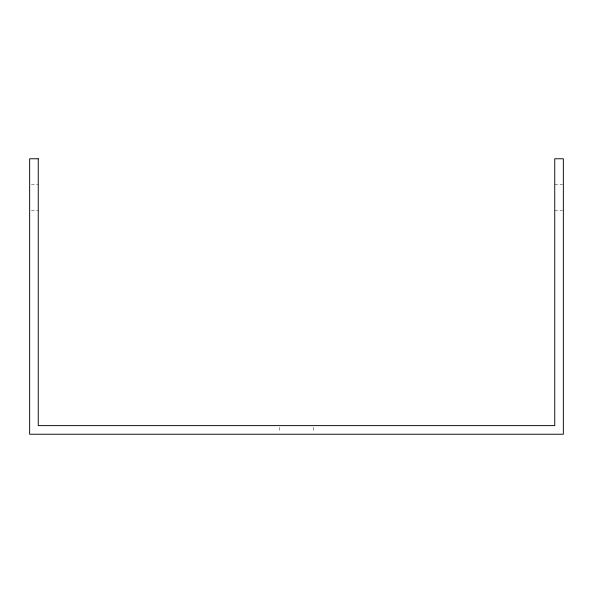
<?xml version="1.0" encoding="UTF-8"?>
<svg xmlns="http://www.w3.org/2000/svg" width="593" height="593" viewBox="0 0 593 593"><rect width="100%" height="100%" fill="white"/><g stroke="black" fill="none" stroke-linecap="round" stroke-linejoin="round"><path stroke-width="0.44" stroke-dasharray="2.96 2.22" d="M31.37 184.593L38.256 184.593M554.744 184.593L562.49 184.593M31.37 210.419L38.256 210.419M554.744 210.419L562.49 210.419M313.719 427.345L313.719 432.505M279.281 427.345L279.281 432.505"/><path stroke-width="0.89" d="M38.256 158.768L29.65 158.768L29.65 434.232L563.35 434.232L563.35 158.768L554.744 158.768L554.744 425.618L38.256 425.618L38.256 158.768"/></g></svg>
